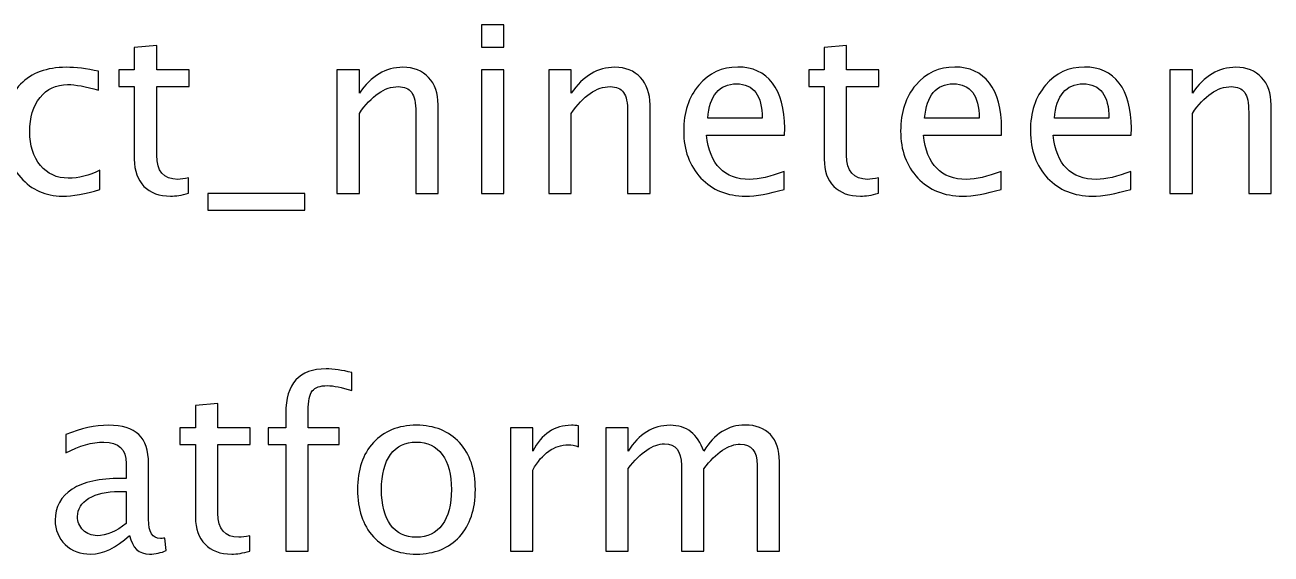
# Model space of a CAD drawing. Header units: centimetres. Extents: x -60 to 64, y -83 to 107.
# Drawn here: x 22.42 to 60.16, y 90.85 to 106.88 of the extents above; entities that cross this region are included whole.
import ezdxf

# ---------------------------------------------------------------- set-up
doc = ezdxf.new("R2010")
doc.units = ezdxf.units.CM
doc.header["$MEASUREMENT"] = 0
doc.layers.add('Layer 1', color=7, linetype='Continuous')

msp = doc.modelspace()

# ---------------------------------------------------------------- linework, layer by layer
at = {"layer": 'Layer 1'}
for points, knots in [([(36.25209, 106.20415), (36.25209, 106.20415), (36.25209, 106.88148), (36.25209, 106.88148), (36.25209, 106.88148), (36.25209, 106.88148), (36.92943, 106.88148), (36.92943, 106.88148), (36.92943, 106.88148), (36.92943, 106.88148), (36.92943, 106.20415), (36.92943, 106.20415), (36.92943, 106.20415), (36.92943, 106.20415), (36.25209, 106.20415), (36.25209, 106.20415)], [0, 0, 0, 0, 0.2, 0.2, 0.2, 0.2, 0.4, 0.4, 0.4, 0.4, 0.6, 0.6, 0.6, 0.6, 1, 1, 1, 1]), ([(27.37855, 101.78149), (27.16924, 101.72387), (26.98697, 101.69564), (26.83292, 101.69564), (26.83292, 101.69564), (26.4872, 101.69564), (26.21791, 101.79442), (26.02506, 101.99198), (26.02506, 101.99198), (25.83103, 102.18953), (25.73461, 102.46352), (25.73461, 102.81513), (25.73461, 102.81513), (25.73461, 102.81513), (25.73461, 105.01176), (25.73461, 105.01176), (25.73461, 105.01176), (25.73461, 105.01176), (25.26659, 105.01176), (25.26659, 105.01176), (25.26659, 105.01176), (25.26659, 105.01176), (25.26659, 105.51976), (25.26659, 105.51976), (25.26659, 105.51976), (25.26659, 105.51976), (25.73461, 105.51976), (25.73461, 105.51976), (25.73461, 105.51976), (25.73461, 105.51976), (25.73461, 106.19591), (25.73461, 106.19591), (25.73461, 106.19591), (25.73461, 106.19591), (26.41194, 106.26059), (26.41194, 106.26059), (26.41194, 106.26059), (26.41194, 106.26059), (26.41194, 105.51976), (26.41194, 105.51976), (26.41194, 105.51976), (26.41194, 105.51976), (27.39266, 105.51976), (27.39266, 105.51976), (27.39266, 105.51976), (27.39266, 105.51976), (27.39266, 105.01176), (27.39266, 105.01176), (27.39266, 105.01176), (27.39266, 105.01176), (26.41194, 105.01176), (26.41194, 105.01176), (26.41194, 105.01176), (26.41194, 105.01176), (26.41194, 102.93742), (26.41194, 102.93742), (26.41194, 102.93742), (26.41194, 102.44824), (26.62478, 102.20364), (27.04929, 102.20364), (27.04929, 102.20364), (27.13984, 102.20364), (27.2492, 102.21893), (27.37855, 102.24833), (27.37855, 102.24833), (27.37855, 102.24833), (27.37855, 101.78149), (27.37855, 101.78149)], [0, 0, 0, 0, 0.05555556, 0.05555556, 0.05555556, 0.05555556, 0.11111111, 0.11111111, 0.11111111, 0.11111111, 0.16666667, 0.16666667, 0.16666667, 0.16666667, 0.22222222, 0.22222222, 0.22222222, 0.22222222, 0.27777778, 0.27777778, 0.27777778, 0.27777778, 0.33333333, 0.33333333, 0.33333333, 0.33333333, 0.38888889, 0.38888889, 0.38888889, 0.38888889, 0.44444444, 0.44444444, 0.44444444, 0.44444444, 0.5, 0.5, 0.5, 0.5, 0.55555556, 0.55555556, 0.55555556, 0.55555556, 0.61111111, 0.61111111, 0.61111111, 0.61111111, 0.66666667, 0.66666667, 0.66666667, 0.66666667, 0.72222222, 0.72222222, 0.72222222, 0.72222222, 0.77777778, 0.77777778, 0.77777778, 0.77777778, 0.83333333, 0.83333333, 0.83333333, 0.83333333, 0.88888889, 0.88888889, 0.88888889, 0.88888889, 1, 1, 1, 1]), ([(48.27359, 101.78149), (48.06428, 101.72387), (47.88201, 101.69564), (47.72796, 101.69564), (47.72796, 101.69564), (47.38224, 101.69564), (47.11295, 101.79442), (46.9201, 101.99198), (46.9201, 101.99198), (46.72607, 102.18953), (46.62965, 102.46352), (46.62965, 102.81513), (46.62965, 102.81513), (46.62965, 102.81513), (46.62965, 105.01176), (46.62965, 105.01176), (46.62965, 105.01176), (46.62965, 105.01176), (46.16163, 105.01176), (46.16163, 105.01176), (46.16163, 105.01176), (46.16163, 105.01176), (46.16163, 105.51976), (46.16163, 105.51976), (46.16163, 105.51976), (46.16163, 105.51976), (46.62965, 105.51976), (46.62965, 105.51976), (46.62965, 105.51976), (46.62965, 105.51976), (46.62965, 106.19591), (46.62965, 106.19591), (46.62965, 106.19591), (46.62965, 106.19591), (47.30698, 106.26059), (47.30698, 106.26059), (47.30698, 106.26059), (47.30698, 106.26059), (47.30698, 105.51976), (47.30698, 105.51976), (47.30698, 105.51976), (47.30698, 105.51976), (48.2877, 105.51976), (48.2877, 105.51976), (48.2877, 105.51976), (48.2877, 105.51976), (48.2877, 105.01176), (48.2877, 105.01176), (48.2877, 105.01176), (48.2877, 105.01176), (47.30698, 105.01176), (47.30698, 105.01176), (47.30698, 105.01176), (47.30698, 105.01176), (47.30698, 102.93742), (47.30698, 102.93742), (47.30698, 102.93742), (47.30698, 102.44824), (47.51982, 102.20364), (47.94433, 102.20364), (47.94433, 102.20364), (48.03488, 102.20364), (48.14424, 102.21893), (48.27359, 102.24833), (48.27359, 102.24833), (48.27359, 102.24833), (48.27359, 101.78149), (48.27359, 101.78149)], [0, 0, 0, 0, 0.05555556, 0.05555556, 0.05555556, 0.05555556, 0.11111111, 0.11111111, 0.11111111, 0.11111111, 0.16666667, 0.16666667, 0.16666667, 0.16666667, 0.22222222, 0.22222222, 0.22222222, 0.22222222, 0.27777778, 0.27777778, 0.27777778, 0.27777778, 0.33333333, 0.33333333, 0.33333333, 0.33333333, 0.38888889, 0.38888889, 0.38888889, 0.38888889, 0.44444444, 0.44444444, 0.44444444, 0.44444444, 0.5, 0.5, 0.5, 0.5, 0.55555556, 0.55555556, 0.55555556, 0.55555556, 0.61111111, 0.61111111, 0.61111111, 0.61111111, 0.66666667, 0.66666667, 0.66666667, 0.66666667, 0.72222222, 0.72222222, 0.72222222, 0.72222222, 0.77777778, 0.77777778, 0.77777778, 0.77777778, 0.83333333, 0.83333333, 0.83333333, 0.83333333, 0.88888889, 0.88888889, 0.88888889, 0.88888889, 1, 1, 1, 1]), ([(24.68921, 101.8932), (24.25059, 101.7615), (23.87194, 101.69564), (23.55326, 101.69564), (23.55326, 101.69564), (23.04762, 101.69564), (22.62899, 101.88262), (22.2962, 102.25538), (22.2962, 102.25538), (21.96341, 102.62933), (21.79643, 103.10088), (21.79643, 103.66885), (21.79643, 103.66885), (21.79643, 104.27563), (21.96106, 104.74952), (22.29032, 105.08819), (22.29032, 105.08819), (22.61958, 105.42803), (23.07937, 105.59737), (23.66968, 105.59737), (23.66968, 105.59737), (23.96014, 105.59737), (24.28704, 105.55739), (24.64688, 105.47742), (24.64688, 105.47742), (24.64688, 105.47742), (24.64688, 104.90592), (24.64688, 104.90592), (24.64688, 104.90592), (24.2647, 105.01881), (23.95308, 105.07526), (23.71319, 105.07526), (23.71319, 105.07526), (23.36512, 105.07526), (23.08642, 104.94473), (22.87828, 104.68485), (22.87828, 104.68485), (22.67014, 104.42497), (22.56549, 104.07807), (22.56549, 103.64533), (22.56549, 103.64533), (22.56549, 103.22552), (22.67367, 102.88686), (22.88887, 102.62698), (22.88887, 102.62698), (23.10406, 102.36827), (23.38511, 102.23892), (23.73436, 102.23892), (23.73436, 102.23892), (24.04363, 102.23892), (24.36113, 102.31888), (24.68921, 102.47881), (24.68921, 102.47881), (24.68921, 102.47881), (24.68921, 101.8932), (24.68921, 101.8932)], [0, 0, 0, 0, 0.06666667, 0.06666667, 0.06666667, 0.06666667, 0.13333333, 0.13333333, 0.13333333, 0.13333333, 0.2, 0.2, 0.2, 0.2, 0.26666667, 0.26666667, 0.26666667, 0.26666667, 0.33333333, 0.33333333, 0.33333333, 0.33333333, 0.4, 0.4, 0.4, 0.4, 0.46666667, 0.46666667, 0.46666667, 0.46666667, 0.53333333, 0.53333333, 0.53333333, 0.53333333, 0.6, 0.6, 0.6, 0.6, 0.66666667, 0.66666667, 0.66666667, 0.66666667, 0.73333333, 0.73333333, 0.73333333, 0.73333333, 0.8, 0.8, 0.8, 0.8, 0.86666667, 0.86666667, 0.86666667, 0.86666667, 1, 1, 1, 1]), ([(31.87294, 101.78031), (31.87294, 101.78031), (31.87294, 105.51976), (31.87294, 105.51976), (31.87294, 105.51976), (31.87294, 105.51976), (32.55028, 105.51976), (32.55028, 105.51976), (32.55028, 105.51976), (32.55028, 105.51976), (32.55028, 104.81302), (32.55028, 104.81302), (32.55028, 104.81302), (32.90894, 105.33631), (33.34873, 105.59737), (33.86849, 105.59737), (33.86849, 105.59737), (34.1954, 105.59737), (34.45528, 105.49506), (34.64695, 105.28928), (34.64695, 105.28928), (34.83863, 105.08466), (34.93506, 104.80832), (34.93506, 104.4626), (34.93506, 104.4626), (34.93506, 104.4626), (34.93506, 101.78031), (34.93506, 101.78031), (34.93506, 101.78031), (34.93506, 101.78031), (34.25772, 101.78031), (34.25772, 101.78031), (34.25772, 101.78031), (34.25772, 101.78031), (34.25772, 104.24152), (34.25772, 104.24152), (34.25772, 104.24152), (34.25772, 104.51904), (34.21657, 104.7166), (34.13543, 104.83419), (34.13543, 104.83419), (34.05311, 104.95296), (33.91788, 105.01176), (33.72856, 105.01176), (33.72856, 105.01176), (33.31228, 105.01176), (32.91952, 104.74012), (32.55028, 104.19684), (32.55028, 104.19684), (32.55028, 104.19684), (32.55028, 101.78031), (32.55028, 101.78031), (32.55028, 101.78031), (32.55028, 101.78031), (31.87294, 101.78031), (31.87294, 101.78031)], [0, 0, 0, 0, 0.06666667, 0.06666667, 0.06666667, 0.06666667, 0.13333333, 0.13333333, 0.13333333, 0.13333333, 0.2, 0.2, 0.2, 0.2, 0.26666667, 0.26666667, 0.26666667, 0.26666667, 0.33333333, 0.33333333, 0.33333333, 0.33333333, 0.4, 0.4, 0.4, 0.4, 0.46666667, 0.46666667, 0.46666667, 0.46666667, 0.53333333, 0.53333333, 0.53333333, 0.53333333, 0.6, 0.6, 0.6, 0.6, 0.66666667, 0.66666667, 0.66666667, 0.66666667, 0.73333333, 0.73333333, 0.73333333, 0.73333333, 0.8, 0.8, 0.8, 0.8, 0.86666667, 0.86666667, 0.86666667, 0.86666667, 1, 1, 1, 1]), ([(36.25209, 101.78031), (36.25209, 101.78031), (36.25209, 105.51976), (36.25209, 105.51976), (36.25209, 105.51976), (36.25209, 105.51976), (36.92943, 105.51976), (36.92943, 105.51976), (36.92943, 105.51976), (36.92943, 105.51976), (36.92943, 101.78031), (36.92943, 101.78031), (36.92943, 101.78031), (36.92943, 101.78031), (36.25209, 101.78031), (36.25209, 101.78031)], [0, 0, 0, 0, 0.2, 0.2, 0.2, 0.2, 0.4, 0.4, 0.4, 0.4, 0.6, 0.6, 0.6, 0.6, 1, 1, 1, 1]), ([(38.29115, 101.78031), (38.29115, 101.78031), (38.29115, 105.51976), (38.29115, 105.51976), (38.29115, 105.51976), (38.29115, 105.51976), (38.96849, 105.51976), (38.96849, 105.51976), (38.96849, 105.51976), (38.96849, 105.51976), (38.96849, 104.81302), (38.96849, 104.81302), (38.96849, 104.81302), (39.32715, 105.33631), (39.76694, 105.59737), (40.2867, 105.59737), (40.2867, 105.59737), (40.61361, 105.59737), (40.87349, 105.49506), (41.06516, 105.28928), (41.06516, 105.28928), (41.25684, 105.08466), (41.35327, 104.80832), (41.35327, 104.4626), (41.35327, 104.4626), (41.35327, 104.4626), (41.35327, 101.78031), (41.35327, 101.78031), (41.35327, 101.78031), (41.35327, 101.78031), (40.67593, 101.78031), (40.67593, 101.78031), (40.67593, 101.78031), (40.67593, 101.78031), (40.67593, 104.24152), (40.67593, 104.24152), (40.67593, 104.24152), (40.67593, 104.51904), (40.63478, 104.7166), (40.55364, 104.83419), (40.55364, 104.83419), (40.47132, 104.95296), (40.33609, 105.01176), (40.14677, 105.01176), (40.14677, 105.01176), (39.73049, 105.01176), (39.33773, 104.74012), (38.96849, 104.19684), (38.96849, 104.19684), (38.96849, 104.19684), (38.96849, 101.78031), (38.96849, 101.78031), (38.96849, 101.78031), (38.96849, 101.78031), (38.29115, 101.78031), (38.29115, 101.78031)], [0, 0, 0, 0, 0.06666667, 0.06666667, 0.06666667, 0.06666667, 0.13333333, 0.13333333, 0.13333333, 0.13333333, 0.2, 0.2, 0.2, 0.2, 0.26666667, 0.26666667, 0.26666667, 0.26666667, 0.33333333, 0.33333333, 0.33333333, 0.33333333, 0.4, 0.4, 0.4, 0.4, 0.46666667, 0.46666667, 0.46666667, 0.46666667, 0.53333333, 0.53333333, 0.53333333, 0.53333333, 0.6, 0.6, 0.6, 0.6, 0.66666667, 0.66666667, 0.66666667, 0.66666667, 0.73333333, 0.73333333, 0.73333333, 0.73333333, 0.8, 0.8, 0.8, 0.8, 0.86666667, 0.86666667, 0.86666667, 0.86666667, 1, 1, 1, 1]), ([(45.41492, 101.90025), (44.95983, 101.76385), (44.5706, 101.69564), (44.24605, 101.69564), (44.24605, 101.69564), (43.69218, 101.69564), (43.2418, 101.87909), (42.89491, 102.2448), (42.89491, 102.2448), (42.54801, 102.61051), (42.37397, 103.08441), (42.37397, 103.66767), (42.37397, 103.66767), (42.37397, 104.23329), (42.52684, 104.69778), (42.83376, 105.06115), (42.83376, 105.06115), (43.14067, 105.42333), (43.53343, 105.60442), (44.01204, 105.60442), (44.01204, 105.60442), (44.46477, 105.60442), (44.81519, 105.44332), (45.06214, 105.12112), (45.06214, 105.12112), (45.30908, 104.79891), (45.43256, 104.34265), (45.43256, 103.75116), (45.43256, 103.75116), (45.43256, 103.75116), (45.42903, 103.5442), (45.42903, 103.5442), (45.42903, 103.5442), (45.42903, 103.5442), (43.06542, 103.5442), (43.06542, 103.5442), (43.06542, 103.5442), (43.16419, 102.6505), (43.60046, 102.20364), (44.37305, 102.20364), (44.37305, 102.20364), (44.65644, 102.20364), (45.00334, 102.28361), (45.41492, 102.44353), (45.41492, 102.44353), (45.41492, 102.44353), (45.41492, 101.90025), (45.41492, 101.90025)], [0, 0, 0, 0, 0.07692308, 0.07692308, 0.07692308, 0.07692308, 0.15384615, 0.15384615, 0.15384615, 0.15384615, 0.23076923, 0.23076923, 0.23076923, 0.23076923, 0.30769231, 0.30769231, 0.30769231, 0.30769231, 0.38461538, 0.38461538, 0.38461538, 0.38461538, 0.46153846, 0.46153846, 0.46153846, 0.46153846, 0.53846154, 0.53846154, 0.53846154, 0.53846154, 0.61538462, 0.61538462, 0.61538462, 0.61538462, 0.69230769, 0.69230769, 0.69230769, 0.69230769, 0.76923077, 0.76923077, 0.76923077, 0.76923077, 0.84615385, 0.84615385, 0.84615385, 0.84615385, 1, 1, 1, 1]), ([(51.98482, 101.90025), (51.52973, 101.76385), (51.1405, 101.69564), (50.81595, 101.69564), (50.81595, 101.69564), (50.26208, 101.69564), (49.8117, 101.87909), (49.46481, 102.2448), (49.46481, 102.2448), (49.11791, 102.61051), (48.94387, 103.08441), (48.94387, 103.66767), (48.94387, 103.66767), (48.94387, 104.23329), (49.09674, 104.69778), (49.40366, 105.06115), (49.40366, 105.06115), (49.71057, 105.42333), (50.10333, 105.60442), (50.58194, 105.60442), (50.58194, 105.60442), (51.03467, 105.60442), (51.38509, 105.44332), (51.63204, 105.12112), (51.63204, 105.12112), (51.87898, 104.79891), (52.00246, 104.34265), (52.00246, 103.75116), (52.00246, 103.75116), (52.00246, 103.75116), (51.99893, 103.5442), (51.99893, 103.5442), (51.99893, 103.5442), (51.99893, 103.5442), (49.63532, 103.5442), (49.63532, 103.5442), (49.63532, 103.5442), (49.73409, 102.6505), (50.17036, 102.20364), (50.94295, 102.20364), (50.94295, 102.20364), (51.22634, 102.20364), (51.57324, 102.28361), (51.98482, 102.44353), (51.98482, 102.44353), (51.98482, 102.44353), (51.98482, 101.90025), (51.98482, 101.90025)], [0, 0, 0, 0, 0.07692308, 0.07692308, 0.07692308, 0.07692308, 0.15384615, 0.15384615, 0.15384615, 0.15384615, 0.23076923, 0.23076923, 0.23076923, 0.23076923, 0.30769231, 0.30769231, 0.30769231, 0.30769231, 0.38461538, 0.38461538, 0.38461538, 0.38461538, 0.46153846, 0.46153846, 0.46153846, 0.46153846, 0.53846154, 0.53846154, 0.53846154, 0.53846154, 0.61538462, 0.61538462, 0.61538462, 0.61538462, 0.69230769, 0.69230769, 0.69230769, 0.69230769, 0.76923077, 0.76923077, 0.76923077, 0.76923077, 0.84615385, 0.84615385, 0.84615385, 0.84615385, 1, 1, 1, 1]), ([(55.91594, 101.90025), (55.46085, 101.76385), (55.07162, 101.69564), (54.74707, 101.69564), (54.74707, 101.69564), (54.1932, 101.69564), (53.74282, 101.87909), (53.39593, 102.2448), (53.39593, 102.2448), (53.04903, 102.61051), (52.87499, 103.08441), (52.87499, 103.66767), (52.87499, 103.66767), (52.87499, 104.23329), (53.02786, 104.69778), (53.33478, 105.06115), (53.33478, 105.06115), (53.64169, 105.42333), (54.03445, 105.60442), (54.51306, 105.60442), (54.51306, 105.60442), (54.96579, 105.60442), (55.31621, 105.44332), (55.56316, 105.12112), (55.56316, 105.12112), (55.8101, 104.79891), (55.93358, 104.34265), (55.93358, 103.75116), (55.93358, 103.75116), (55.93358, 103.75116), (55.93005, 103.5442), (55.93005, 103.5442), (55.93005, 103.5442), (55.93005, 103.5442), (53.56644, 103.5442), (53.56644, 103.5442), (53.56644, 103.5442), (53.66521, 102.6505), (54.10148, 102.20364), (54.87407, 102.20364), (54.87407, 102.20364), (55.15746, 102.20364), (55.50436, 102.28361), (55.91594, 102.44353), (55.91594, 102.44353), (55.91594, 102.44353), (55.91594, 101.90025), (55.91594, 101.90025)], [0, 0, 0, 0, 0.07692308, 0.07692308, 0.07692308, 0.07692308, 0.15384615, 0.15384615, 0.15384615, 0.15384615, 0.23076923, 0.23076923, 0.23076923, 0.23076923, 0.30769231, 0.30769231, 0.30769231, 0.30769231, 0.38461538, 0.38461538, 0.38461538, 0.38461538, 0.46153846, 0.46153846, 0.46153846, 0.46153846, 0.53846154, 0.53846154, 0.53846154, 0.53846154, 0.61538462, 0.61538462, 0.61538462, 0.61538462, 0.69230769, 0.69230769, 0.69230769, 0.69230769, 0.76923077, 0.76923077, 0.76923077, 0.76923077, 0.84615385, 0.84615385, 0.84615385, 0.84615385, 1, 1, 1, 1]), ([(57.10244, 101.78031), (57.10244, 101.78031), (57.10244, 105.51976), (57.10244, 105.51976), (57.10244, 105.51976), (57.10244, 105.51976), (57.77978, 105.51976), (57.77978, 105.51976), (57.77978, 105.51976), (57.77978, 105.51976), (57.77978, 104.81302), (57.77978, 104.81302), (57.77978, 104.81302), (58.13844, 105.33631), (58.57823, 105.59737), (59.09799, 105.59737), (59.09799, 105.59737), (59.4249, 105.59737), (59.68478, 105.49506), (59.87645, 105.28928), (59.87645, 105.28928), (60.06813, 105.08466), (60.16456, 104.80832), (60.16456, 104.4626), (60.16456, 104.4626), (60.16456, 104.4626), (60.16456, 101.78031), (60.16456, 101.78031), (60.16456, 101.78031), (60.16456, 101.78031), (59.48722, 101.78031), (59.48722, 101.78031), (59.48722, 101.78031), (59.48722, 101.78031), (59.48722, 104.24152), (59.48722, 104.24152), (59.48722, 104.24152), (59.48722, 104.51904), (59.44607, 104.7166), (59.36493, 104.83419), (59.36493, 104.83419), (59.28261, 104.95296), (59.14738, 105.01176), (58.95806, 105.01176), (58.95806, 105.01176), (58.54178, 105.01176), (58.14902, 104.74012), (57.77978, 104.19684), (57.77978, 104.19684), (57.77978, 104.19684), (57.77978, 101.78031), (57.77978, 101.78031), (57.77978, 101.78031), (57.77978, 101.78031), (57.10244, 101.78031), (57.10244, 101.78031)], [0, 0, 0, 0, 0.06666667, 0.06666667, 0.06666667, 0.06666667, 0.13333333, 0.13333333, 0.13333333, 0.13333333, 0.2, 0.2, 0.2, 0.2, 0.26666667, 0.26666667, 0.26666667, 0.26666667, 0.33333333, 0.33333333, 0.33333333, 0.33333333, 0.4, 0.4, 0.4, 0.4, 0.46666667, 0.46666667, 0.46666667, 0.46666667, 0.53333333, 0.53333333, 0.53333333, 0.53333333, 0.6, 0.6, 0.6, 0.6, 0.66666667, 0.66666667, 0.66666667, 0.66666667, 0.73333333, 0.73333333, 0.73333333, 0.73333333, 0.8, 0.8, 0.8, 0.8, 0.86666667, 0.86666667, 0.86666667, 0.86666667, 1, 1, 1, 1]), ([(43.10069, 104.0522), (43.10069, 104.0522), (44.75169, 104.0522), (44.75169, 104.0522), (44.75169, 104.0522), (44.75169, 104.74835), (44.49181, 105.09642), (43.97323, 105.09642), (43.97323, 105.09642), (43.45112, 105.09642), (43.16067, 104.74835), (43.10069, 104.0522)], [0, 0, 0, 0, 0.25, 0.25, 0.25, 0.25, 0.5, 0.5, 0.5, 0.5, 1, 1, 1, 1]), ([(49.67059, 104.0522), (49.67059, 104.0522), (51.32159, 104.0522), (51.32159, 104.0522), (51.32159, 104.0522), (51.32159, 104.74835), (51.06171, 105.09642), (50.54313, 105.09642), (50.54313, 105.09642), (50.02102, 105.09642), (49.73057, 104.74835), (49.67059, 104.0522)], [0, 0, 0, 0, 0.25, 0.25, 0.25, 0.25, 0.5, 0.5, 0.5, 0.5, 1, 1, 1, 1]), ([(53.60171, 104.0522), (53.60171, 104.0522), (55.25271, 104.0522), (55.25271, 104.0522), (55.25271, 104.0522), (55.25271, 104.74835), (54.99283, 105.09642), (54.47425, 105.09642), (54.47425, 105.09642), (53.95214, 105.09642), (53.66169, 104.74835), (53.60171, 104.0522)], [0, 0, 0, 0, 0.25, 0.25, 0.25, 0.25, 0.5, 0.5, 0.5, 0.5, 1, 1, 1, 1]), ([(27.96416, 101.27231), (27.96416, 101.27231), (27.96416, 101.78031), (27.96416, 101.78031), (27.96416, 101.78031), (27.96416, 101.78031), (30.89928, 101.78031), (30.89928, 101.78031), (30.89928, 101.78031), (30.89928, 101.78031), (30.89928, 101.27231), (30.89928, 101.27231), (30.89928, 101.27231), (30.89928, 101.27231), (27.96416, 101.27231), (27.96416, 101.27231)], [0, 0, 0, 0, 0.2, 0.2, 0.2, 0.2, 0.4, 0.4, 0.4, 0.4, 0.6, 0.6, 0.6, 0.6, 1, 1, 1, 1]), ([(30.32248, 90.93826), (30.32248, 90.93826), (30.32248, 94.16971), (30.32248, 94.16971), (30.32248, 94.16971), (30.32248, 94.16971), (29.79214, 94.16971), (29.79214, 94.16971), (29.79214, 94.16971), (29.79214, 94.16971), (29.79214, 94.67771), (29.79214, 94.67771), (29.79214, 94.67771), (29.79214, 94.67771), (30.32248, 94.67771), (30.32248, 94.67771), (30.32248, 94.67771), (30.32248, 94.67771), (30.32248, 95.12573), (30.32248, 95.12573), (30.32248, 95.12573), (30.32248, 96.01709), (30.72935, 96.46276), (31.5431, 96.46276), (31.5431, 96.46276), (31.77123, 96.46276), (32.02993, 96.42513), (32.31921, 96.34987), (32.31921, 96.34987), (32.31921, 96.34987), (32.31921, 95.8066), (32.31921, 95.8066), (32.31921, 95.8066), (32.01229, 95.90537), (31.76652, 95.95476), (31.5819, 95.95476), (31.5819, 95.95476), (31.3573, 95.95476), (31.20443, 95.90185), (31.12329, 95.79484), (31.12329, 95.79484), (31.04098, 95.68783), (30.99982, 95.4891), (30.99982, 95.19864), (30.99982, 95.19864), (30.99982, 95.19864), (30.99982, 94.67771), (30.99982, 94.67771), (30.99982, 94.67771), (30.99982, 94.67771), (31.93938, 94.67771), (31.93938, 94.67771), (31.93938, 94.67771), (31.93938, 94.67771), (31.93938, 94.16971), (31.93938, 94.16971), (31.93938, 94.16971), (31.93938, 94.16971), (30.99982, 94.16971), (30.99982, 94.16971), (30.99982, 94.16971), (30.99982, 94.16971), (30.99982, 90.93826), (30.99982, 90.93826), (30.99982, 90.93826), (30.99982, 90.93826), (30.32248, 90.93826), (30.32248, 90.93826)], [0, 0, 0, 0, 0.05555556, 0.05555556, 0.05555556, 0.05555556, 0.11111111, 0.11111111, 0.11111111, 0.11111111, 0.16666667, 0.16666667, 0.16666667, 0.16666667, 0.22222222, 0.22222222, 0.22222222, 0.22222222, 0.27777778, 0.27777778, 0.27777778, 0.27777778, 0.33333333, 0.33333333, 0.33333333, 0.33333333, 0.38888889, 0.38888889, 0.38888889, 0.38888889, 0.44444444, 0.44444444, 0.44444444, 0.44444444, 0.5, 0.5, 0.5, 0.5, 0.55555556, 0.55555556, 0.55555556, 0.55555556, 0.61111111, 0.61111111, 0.61111111, 0.61111111, 0.66666667, 0.66666667, 0.66666667, 0.66666667, 0.72222222, 0.72222222, 0.72222222, 0.72222222, 0.77777778, 0.77777778, 0.77777778, 0.77777778, 0.83333333, 0.83333333, 0.83333333, 0.83333333, 0.88888889, 0.88888889, 0.88888889, 0.88888889, 1, 1, 1, 1]), ([(29.22887, 90.93944), (29.01956, 90.88182), (28.83729, 90.85359), (28.68324, 90.85359), (28.68324, 90.85359), (28.33752, 90.85359), (28.06823, 90.95237), (27.87538, 91.14993), (27.87538, 91.14993), (27.68135, 91.34748), (27.58493, 91.62147), (27.58493, 91.97308), (27.58493, 91.97308), (27.58493, 91.97308), (27.58493, 94.16971), (27.58493, 94.16971), (27.58493, 94.16971), (27.58493, 94.16971), (27.11691, 94.16971), (27.11691, 94.16971), (27.11691, 94.16971), (27.11691, 94.16971), (27.11691, 94.67771), (27.11691, 94.67771), (27.11691, 94.67771), (27.11691, 94.67771), (27.58493, 94.67771), (27.58493, 94.67771), (27.58493, 94.67771), (27.58493, 94.67771), (27.58493, 95.35386), (27.58493, 95.35386), (27.58493, 95.35386), (27.58493, 95.35386), (28.26226, 95.41854), (28.26226, 95.41854), (28.26226, 95.41854), (28.26226, 95.41854), (28.26226, 94.67771), (28.26226, 94.67771), (28.26226, 94.67771), (28.26226, 94.67771), (29.24298, 94.67771), (29.24298, 94.67771), (29.24298, 94.67771), (29.24298, 94.67771), (29.24298, 94.16971), (29.24298, 94.16971), (29.24298, 94.16971), (29.24298, 94.16971), (28.26226, 94.16971), (28.26226, 94.16971), (28.26226, 94.16971), (28.26226, 94.16971), (28.26226, 92.09537), (28.26226, 92.09537), (28.26226, 92.09537), (28.26226, 91.60619), (28.4751, 91.36159), (28.89961, 91.36159), (28.89961, 91.36159), (28.99016, 91.36159), (29.09952, 91.37688), (29.22887, 91.40628), (29.22887, 91.40628), (29.22887, 91.40628), (29.22887, 90.93944), (29.22887, 90.93944)], [0, 0, 0, 0, 0.05555556, 0.05555556, 0.05555556, 0.05555556, 0.11111111, 0.11111111, 0.11111111, 0.11111111, 0.16666667, 0.16666667, 0.16666667, 0.16666667, 0.22222222, 0.22222222, 0.22222222, 0.22222222, 0.27777778, 0.27777778, 0.27777778, 0.27777778, 0.33333333, 0.33333333, 0.33333333, 0.33333333, 0.38888889, 0.38888889, 0.38888889, 0.38888889, 0.44444444, 0.44444444, 0.44444444, 0.44444444, 0.5, 0.5, 0.5, 0.5, 0.55555556, 0.55555556, 0.55555556, 0.55555556, 0.61111111, 0.61111111, 0.61111111, 0.61111111, 0.66666667, 0.66666667, 0.66666667, 0.66666667, 0.72222222, 0.72222222, 0.72222222, 0.72222222, 0.77777778, 0.77777778, 0.77777778, 0.77777778, 0.83333333, 0.83333333, 0.83333333, 0.83333333, 0.88888889, 0.88888889, 0.88888889, 0.88888889, 1, 1, 1, 1]), ([(25.5882, 91.41451), (25.18133, 91.04057), (24.78974, 90.85359), (24.41345, 90.85359), (24.41345, 90.85359), (24.10418, 90.85359), (23.84665, 90.95002), (23.64321, 91.14405), (23.64321, 91.14405), (23.4386, 91.33808), (23.3363, 91.58267), (23.3363, 91.87783), (23.3363, 91.87783), (23.3363, 92.28587), (23.50798, 92.59984), (23.85135, 92.81857), (23.85135, 92.81857), (24.19472, 93.03729), (24.68744, 93.14665), (25.32949, 93.14665), (25.32949, 93.14665), (25.32949, 93.14665), (25.48824, 93.14665), (25.48824, 93.14665), (25.48824, 93.14665), (25.48824, 93.14665), (25.48824, 93.59703), (25.48824, 93.59703), (25.48824, 93.59703), (25.48824, 94.03095), (25.26247, 94.24732), (24.80973, 94.24732), (24.80973, 94.24732), (24.45931, 94.24732), (24.07596, 94.13678), (23.66085, 93.91571), (23.66085, 93.91571), (23.66085, 93.91571), (23.66085, 94.4731), (23.66085, 94.4731), (23.66085, 94.4731), (24.11711, 94.66124), (24.5475, 94.75532), (24.95085, 94.75532), (24.95085, 94.75532), (25.36595, 94.75532), (25.67286, 94.66124), (25.86924, 94.47192), (25.86924, 94.47192), (26.0668, 94.2826), (26.16558, 93.99097), (26.16558, 93.59703), (26.16558, 93.59703), (26.16558, 93.59703), (26.16558, 91.90722), (26.16558, 91.90722), (26.16558, 91.90722), (26.16558, 91.52034), (26.28435, 91.32632), (26.52306, 91.32632), (26.52306, 91.32632), (26.55246, 91.32632), (26.59597, 91.33102), (26.65359, 91.34043), (26.65359, 91.34043), (26.65359, 91.34043), (26.7018, 90.96413), (26.7018, 90.96413), (26.7018, 90.96413), (26.54775, 90.89005), (26.37842, 90.85359), (26.19262, 90.85359), (26.19262, 90.85359), (25.8763, 90.85359), (25.67522, 91.04057), (25.5882, 91.41451)], [0, 0, 0, 0, 0.05, 0.05, 0.05, 0.05, 0.1, 0.1, 0.1, 0.1, 0.15, 0.15, 0.15, 0.15, 0.2, 0.2, 0.2, 0.2, 0.25, 0.25, 0.25, 0.25, 0.3, 0.3, 0.3, 0.3, 0.35, 0.35, 0.35, 0.35, 0.4, 0.4, 0.4, 0.4, 0.45, 0.45, 0.45, 0.45, 0.5, 0.5, 0.5, 0.5, 0.55, 0.55, 0.55, 0.55, 0.6, 0.6, 0.6, 0.6, 0.65, 0.65, 0.65, 0.65, 0.7, 0.7, 0.7, 0.7, 0.75, 0.75, 0.75, 0.75, 0.8, 0.8, 0.8, 0.8, 0.85, 0.85, 0.85, 0.85, 0.9, 0.9, 0.9, 0.9, 1, 1, 1, 1]), ([(34.2783, 90.85359), (33.72914, 90.85359), (33.29405, 91.02881), (32.97419, 91.37923), (32.97419, 91.37923), (32.65317, 91.72966), (32.49324, 92.20591), (32.49324, 92.80681), (32.49324, 92.80681), (32.49324, 93.40653), (32.65317, 93.8816), (32.97419, 94.23085), (32.97419, 94.23085), (33.29405, 94.5801), (33.72914, 94.75532), (34.2783, 94.75532), (34.2783, 94.75532), (34.82745, 94.75532), (35.26255, 94.5801), (35.5824, 94.23085), (35.5824, 94.23085), (35.90343, 93.8816), (36.06335, 93.40653), (36.06335, 92.80681), (36.06335, 92.80681), (36.06335, 92.20591), (35.90343, 91.72966), (35.5824, 91.37923), (35.5824, 91.37923), (35.26255, 91.02881), (34.82745, 90.85359), (34.2783, 90.85359)], [0, 0, 0, 0, 0.11111111, 0.11111111, 0.11111111, 0.11111111, 0.22222222, 0.22222222, 0.22222222, 0.22222222, 0.33333333, 0.33333333, 0.33333333, 0.33333333, 0.44444444, 0.44444444, 0.44444444, 0.44444444, 0.55555556, 0.55555556, 0.55555556, 0.55555556, 0.66666667, 0.66666667, 0.66666667, 0.66666667, 0.77777778, 0.77777778, 0.77777778, 0.77777778, 1, 1, 1, 1]), ([(37.12404, 90.93826), (37.12404, 90.93826), (37.12404, 94.67771), (37.12404, 94.67771), (37.12404, 94.67771), (37.12404, 94.67771), (37.80138, 94.67771), (37.80138, 94.67771), (37.80138, 94.67771), (37.80138, 94.67771), (37.80138, 93.97097), (37.80138, 93.97097), (37.80138, 93.97097), (38.07066, 94.49426), (38.46107, 94.75532), (38.97378, 94.75532), (38.97378, 94.75532), (39.04316, 94.75532), (39.11606, 94.74944), (39.19132, 94.73768), (39.19132, 94.73768), (39.19132, 94.73768), (39.19132, 94.10385), (39.19132, 94.10385), (39.19132, 94.10385), (39.07373, 94.14266), (38.97025, 94.16265), (38.88088, 94.16265), (38.88088, 94.16265), (38.45049, 94.16265), (38.09066, 93.90865), (37.80138, 93.39947), (37.80138, 93.39947), (37.80138, 93.39947), (37.80138, 90.93826), (37.80138, 90.93826), (37.80138, 90.93826), (37.80138, 90.93826), (37.12404, 90.93826), (37.12404, 90.93826)], [0, 0, 0, 0, 0.09090909, 0.09090909, 0.09090909, 0.09090909, 0.18181818, 0.18181818, 0.18181818, 0.18181818, 0.27272727, 0.27272727, 0.27272727, 0.27272727, 0.36363636, 0.36363636, 0.36363636, 0.36363636, 0.45454545, 0.45454545, 0.45454545, 0.45454545, 0.54545455, 0.54545455, 0.54545455, 0.54545455, 0.63636364, 0.63636364, 0.63636364, 0.63636364, 0.72727273, 0.72727273, 0.72727273, 0.72727273, 0.81818182, 0.81818182, 0.81818182, 0.81818182, 1, 1, 1, 1]), ([(40.01094, 90.93826), (40.01094, 90.93826), (40.01094, 94.67771), (40.01094, 94.67771), (40.01094, 94.67771), (40.01094, 94.67771), (40.68828, 94.67771), (40.68828, 94.67771), (40.68828, 94.67771), (40.68828, 94.67771), (40.68828, 93.97097), (40.68828, 93.97097), (40.68828, 93.97097), (41.01871, 94.49426), (41.44205, 94.75532), (41.96063, 94.75532), (41.96063, 94.75532), (42.4604, 94.75532), (42.80024, 94.49426), (42.98133, 93.97097), (42.98133, 93.97097), (43.30236, 94.49897), (43.72099, 94.76237), (44.23487, 94.76237), (44.23487, 94.76237), (44.56296, 94.76237), (44.81813, 94.66595), (45.0004, 94.47192), (45.0004, 94.47192), (45.18267, 94.27789), (45.27439, 94.00625), (45.27439, 93.657), (45.27439, 93.657), (45.27439, 93.657), (45.27439, 90.93826), (45.27439, 90.93826), (45.27439, 90.93826), (45.27439, 90.93826), (44.59706, 90.93826), (44.59706, 90.93826), (44.59706, 90.93826), (44.59706, 90.93826), (44.59706, 93.54529), (44.59706, 93.54529), (44.59706, 93.54529), (44.59706, 93.97097), (44.42772, 94.18382), (44.08906, 94.18382), (44.08906, 94.18382), (43.73746, 94.18382), (43.36821, 93.9357), (42.98133, 93.43828), (42.98133, 93.43828), (42.98133, 93.43828), (42.98133, 90.93826), (42.98133, 90.93826), (42.98133, 90.93826), (42.98133, 90.93826), (42.304, 90.93826), (42.304, 90.93826), (42.304, 90.93826), (42.304, 90.93826), (42.304, 93.54764), (42.304, 93.54764), (42.304, 93.54764), (42.304, 93.97685), (42.13232, 94.19087), (41.78777, 94.19087), (41.78777, 94.19087), (41.44557, 94.19087), (41.07869, 93.94158), (40.68828, 93.44181), (40.68828, 93.44181), (40.68828, 93.44181), (40.68828, 90.93826), (40.68828, 90.93826), (40.68828, 90.93826), (40.68828, 90.93826), (40.01094, 90.93826), (40.01094, 90.93826)], [0, 0, 0, 0, 0.04761905, 0.04761905, 0.04761905, 0.04761905, 0.0952381, 0.0952381, 0.0952381, 0.0952381, 0.14285714, 0.14285714, 0.14285714, 0.14285714, 0.19047619, 0.19047619, 0.19047619, 0.19047619, 0.23809524, 0.23809524, 0.23809524, 0.23809524, 0.28571429, 0.28571429, 0.28571429, 0.28571429, 0.33333333, 0.33333333, 0.33333333, 0.33333333, 0.38095238, 0.38095238, 0.38095238, 0.38095238, 0.42857143, 0.42857143, 0.42857143, 0.42857143, 0.47619048, 0.47619048, 0.47619048, 0.47619048, 0.52380952, 0.52380952, 0.52380952, 0.52380952, 0.57142857, 0.57142857, 0.57142857, 0.57142857, 0.61904762, 0.61904762, 0.61904762, 0.61904762, 0.66666667, 0.66666667, 0.66666667, 0.66666667, 0.71428571, 0.71428571, 0.71428571, 0.71428571, 0.76190476, 0.76190476, 0.76190476, 0.76190476, 0.80952381, 0.80952381, 0.80952381, 0.80952381, 0.85714286, 0.85714286, 0.85714286, 0.85714286, 0.9047619, 0.9047619, 0.9047619, 0.9047619, 1, 1, 1, 1]), ([(34.27712, 91.36159), (34.61226, 91.36159), (34.87332, 91.48742), (35.05911, 91.74024), (35.05911, 91.74024), (35.24373, 91.99189), (35.33663, 92.3482), (35.33663, 92.80681), (35.33663, 92.80681), (35.33663, 93.26424), (35.24373, 93.61937), (35.05911, 93.87102), (35.05911, 93.87102), (34.87332, 94.12149), (34.61226, 94.24732), (34.27712, 94.24732), (34.27712, 94.24732), (33.94081, 94.24732), (33.67975, 94.12149), (33.49631, 93.87102), (33.49631, 93.87102), (33.31169, 93.61937), (33.21996, 93.26424), (33.21996, 92.80681), (33.21996, 92.80681), (33.21996, 92.3482), (33.31169, 91.99189), (33.49631, 91.74024), (33.49631, 91.74024), (33.67975, 91.48742), (33.94081, 91.36159), (34.27712, 91.36159)], [0, 0, 0, 0, 0.11111111, 0.11111111, 0.11111111, 0.11111111, 0.22222222, 0.22222222, 0.22222222, 0.22222222, 0.33333333, 0.33333333, 0.33333333, 0.33333333, 0.44444444, 0.44444444, 0.44444444, 0.44444444, 0.55555556, 0.55555556, 0.55555556, 0.55555556, 0.66666667, 0.66666667, 0.66666667, 0.66666667, 0.77777778, 0.77777778, 0.77777778, 0.77777778, 1, 1, 1, 1]), ([(25.48824, 91.78375), (25.48824, 91.78375), (25.48824, 92.74448), (25.48824, 92.74448), (25.48824, 92.74448), (25.48824, 92.74448), (25.2707, 92.75154), (25.2707, 92.75154), (25.2707, 92.75154), (24.8944, 92.75154), (24.59101, 92.68216), (24.35935, 92.5434), (24.35935, 92.5434), (24.12887, 92.40346), (24.01363, 92.21884), (24.01363, 91.98836), (24.01363, 91.98836), (24.01363, 91.82726), (24.07125, 91.69085), (24.18532, 91.57914), (24.18532, 91.57914), (24.30056, 91.46743), (24.44049, 91.41098), (24.6063, 91.41098), (24.6063, 91.41098), (24.88852, 91.41098), (25.1825, 91.53563), (25.48824, 91.78375)], [0, 0, 0, 0, 0.125, 0.125, 0.125, 0.125, 0.25, 0.25, 0.25, 0.25, 0.375, 0.375, 0.375, 0.375, 0.5, 0.5, 0.5, 0.5, 0.625, 0.625, 0.625, 0.625, 0.75, 0.75, 0.75, 0.75, 1, 1, 1, 1])]:
    msp.add_open_spline(points, degree=3, knots=knots, dxfattribs=at)

doc.saveas('drawing.dxf')
